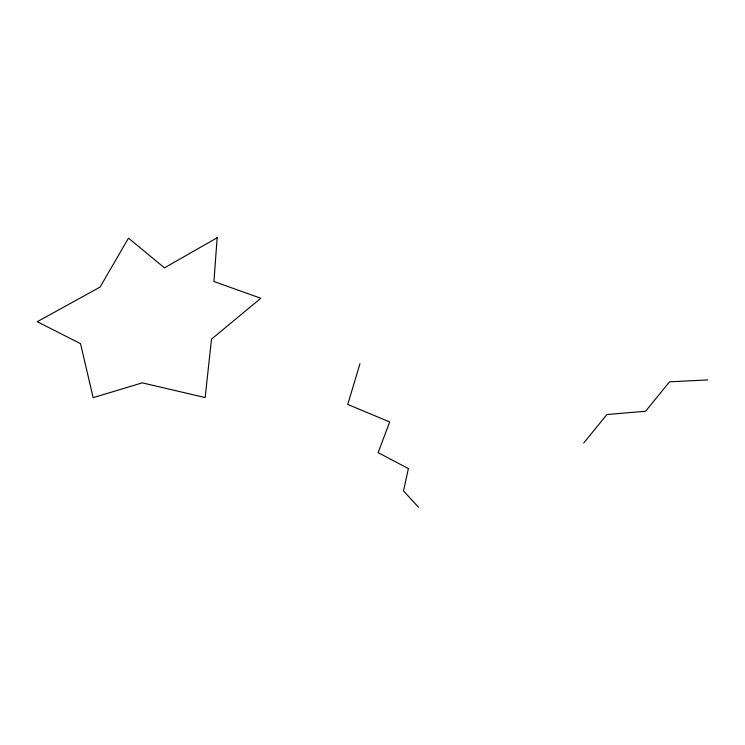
<?xml version="1.0" encoding="UTF-8"?>
<svg xmlns="http://www.w3.org/2000/svg" width="745" height="745" viewBox="0 0 745 745"><rect width="100%" height="100%" fill="white"/><g stroke="black" fill="none" stroke-linecap="round" stroke-linejoin="round"><path stroke-width="1.12" d="M359.984 363.662L347.747 404.451L389.691 421.949L378.134 452.634L408.4 468.596L403.511 490.936L418.55 507.261M583.689 443.051L606.905 414.537L645.561 411.259L669.559 381.812L707.75 379.931M217.158 237.739L213.945 281.526L260.834 298.261L211.496 339.161L205.154 397.569L142.258 382.856L93.172 397.653L80.525 343.659L37.25 321.7L100.072 287.086L128.494 238.121L164.477 267.855L217.158 237.739"/></g></svg>
